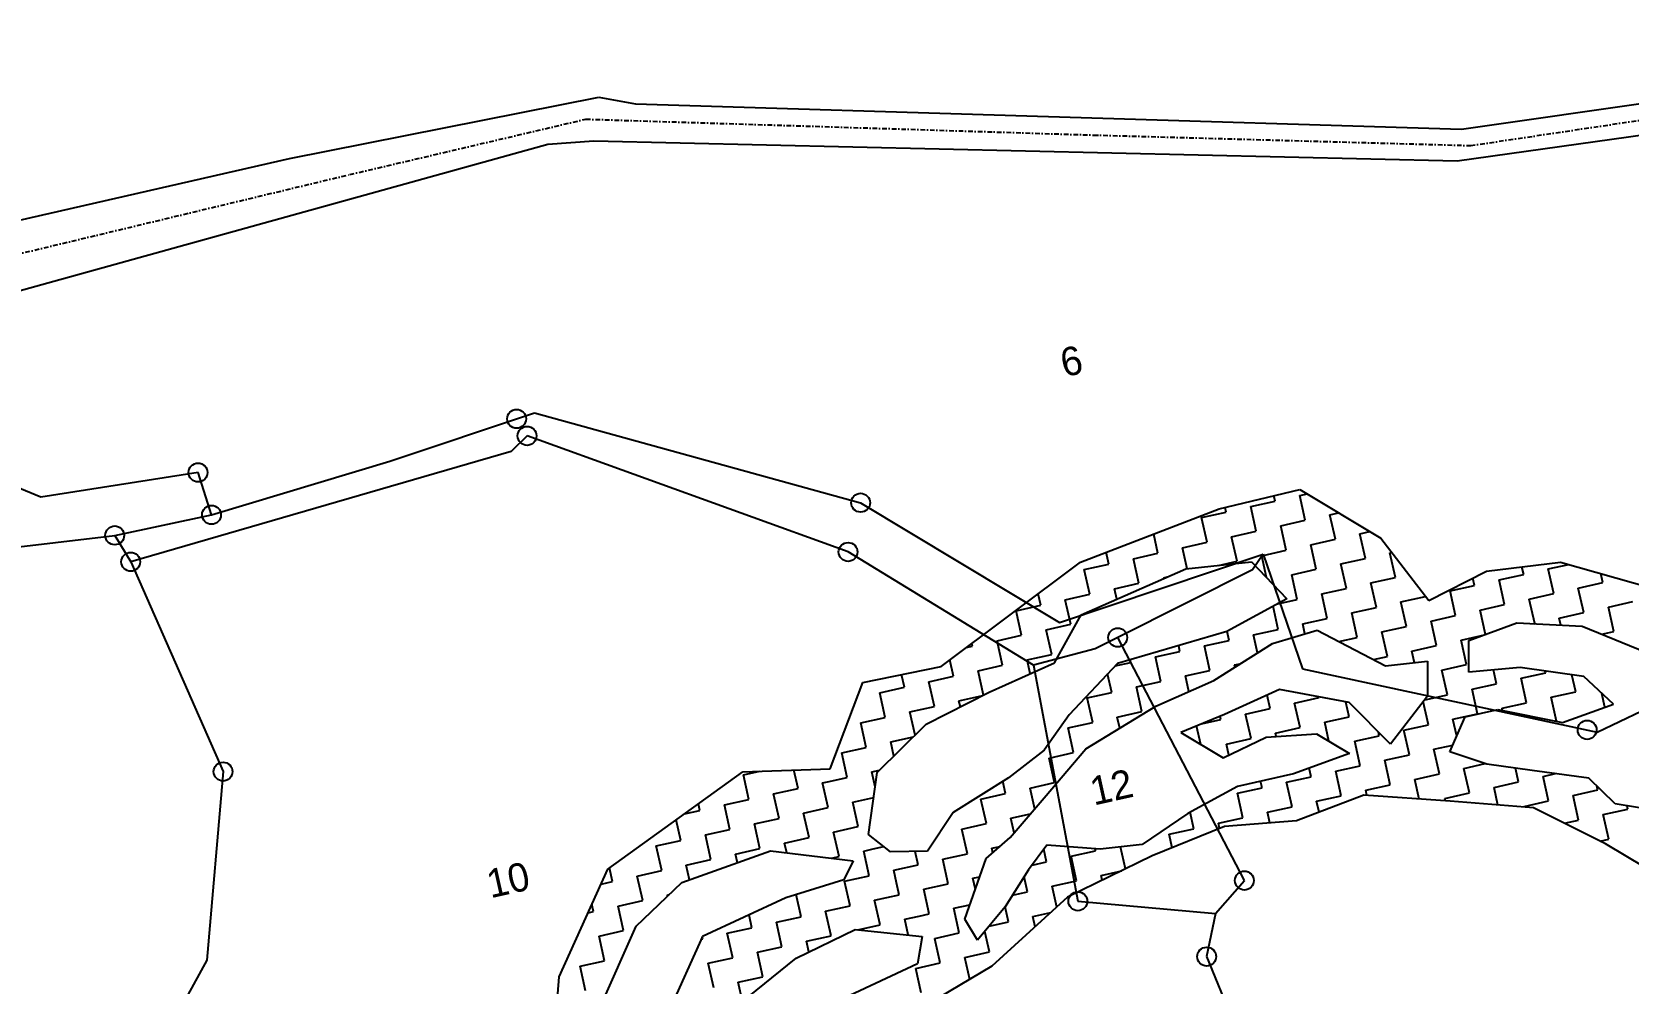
# Model space of a CAD drawing. Header units: metres. Extents: x 308144 to 311379, y 1932438 to 1934417.
# Drawn here: x 308645 to 309162, y 1933913 to 1934221 of the extents above; entities that cross this region are included whole.
import ezdxf

# ---------------------------------------------------------------- set-up
doc = ezdxf.new("R2010")
doc.units = ezdxf.units.M
doc.header["$LTSCALE"] = 0.3
doc.linetypes.add('DASHDOT', pattern=[1, 0.5, -0.25, 0, -0.25])
doc.layers.get('0').update_dxf_attribs({"linetype": 'CONTINUOUS'})
for name, color, linetype in [('POLY_HATCH', 12, 'CONTINUOUS'), ('POLY_PARCEL', 6, 'CONTINUOUS'), ('POLY_WATER', 4, 'CONTINUOUS'), ('TEXT_PARCEL', 7, 'CONTINUOUS'), ('V_BOUND_STREAM_LINE', 7, 'DASHDOT')]:
    doc.layers.add(name, color=color, linetype=linetype)
doc.styles.get("Standard").update_dxf_attribs({"font": ''})
doc.styles.get('Standard').set_extended_font_data('Kruti Dev 050')

msp = doc.modelspace()

# ---------------------------------------------------------------- linework, layer by layer
for centre in [(308801.65, 1934095.44), (308805.04, 1934089.91), (308698.39, 1934078.03), (308913.16, 1934068.26), (308702.78, 1934064.32), (308671.39, 1934057.66), (308909.08, 1934052.3), (308676.58, 1934049.1), (308996.49, 1934024.59), (309148.63, 1933994.63), (308706.5, 1933981.11), (309037.53, 1933945.81), (308983.56, 1933939.09), (309025.31, 1933921.16)]:
    msp.add_circle(centre, 3.06)
at = {"layer": 'POLY_HATCH'}
for p, q in [((309029.35, 1934066.27), (309055.47, 1934072.59)), ((309055.47, 1934072.59), (309081.73, 1934056.75)), ((308984.41, 1934048.97), (309029.35, 1934066.27)), ((309081.73, 1934056.75), (309097.35, 1934036.6)), ((308939.3, 1934015.23), (308984.41, 1934048.97)), ((309018.6, 1934046.78), (309039.88, 1934049.12)), ((309039.88, 1934049.12), (309051.29, 1934037.14)), ((309116, 1934046.08), (309139.99, 1934049.04)), ((309139.99, 1934049.04), (309169.4, 1934040.66)), ((308984.6, 1934031.9), (309018.6, 1934046.78)), ((309097.35, 1934036.6), (309116, 1934046.08)), ((309051.29, 1934037.14), (309031.86, 1934026.49)), ((308975.95, 1934016.4), (308984.6, 1934031.9)), ((309110.27, 1934023.58), (309125.88, 1934029.29)), ((309125.88, 1934029.29), (309147.01, 1934028.25)), ((309147.01, 1934028.25), (309172.95, 1934017.61)), ((309031.86, 1934026.49), (308996.37, 1934016.13)), ((309027.62, 1934010.66), (309046.6, 1934022.65)), ((309046.6, 1934022.65), (309061.12, 1934026.93)), ((309061.12, 1934026.93), (309083.3, 1934015.39)), ((309110.33, 1934013.37), (309110.27, 1934023.58)), ((308913.89, 1934010.02), (308939.3, 1934015.23)), ((308954.83, 1934006.83), (308975.95, 1934016.4)), ((308996.37, 1934016.13), (308980.7, 1933999.54)), ((309083.3, 1934015.39), (309096.89, 1934016.89)), ((309096.89, 1934016.89), (309096.86, 1934005.54)), ((309126.89, 1934014.86), (309110.33, 1934013.37)), ((309147.55, 1934011.93), (309126.89, 1934014.86)), ((308903.23, 1933982.06), (308913.89, 1934010.02)), ((309008.85, 1934002.34), (309027.62, 1934010.66)), ((309048.91, 1934007.7), (309031.13, 1933999.59)), ((309071.52, 1934003.48), (309048.91, 1934007.7)), ((309157.12, 1934002.96), (309147.55, 1934011.93)), ((308934.38, 1933996.44), (308954.83, 1934006.83)), ((308986.15, 1933988.5), (309008.85, 1934002.34)), ((309084.87, 1933989.96), (309071.52, 1934003.48)), ((309096.86, 1934005.54), (309084.87, 1933989.96)), ((309140.65, 1933997.05), (309157.12, 1934002.96)), ((308980.7, 1933999.54), (308972.61, 1933988.04)), ((309031.13, 1933999.59), (309016.94, 1933993.84)), ((309104.11, 1933987.54), (309109.13, 1933998.88)), ((309109.13, 1933998.88), (309119.71, 1934001.25)), ((309119.71, 1934001.25), (309140.65, 1933997.05)), ((308918.5, 1933980.78), (308934.38, 1933996.44)), ((309016.94, 1933993.84), (309030.65, 1933985.57)), ((309030.65, 1933985.57), (309044.62, 1933992.3)), ((309044.62, 1933992.3), (309060.89, 1933993.36)), ((309060.89, 1933993.36), (309071.6, 1933987)), ((308972.61, 1933988.04), (308961.03, 1933979.15)), ((308972.69, 1933972.59), (308986.15, 1933988.5)), ((309071.6, 1933987), (309053.48, 1933980.36)), ((309116.11, 1933983.56), (309104.11, 1933987.54)), ((308831.27, 1933949.54), (308874.95, 1933981.04)), ((308874.95, 1933981.04), (308903.23, 1933982.06)), ((309130.79, 1933981.52), (309116.11, 1933983.56)), ((309149.15, 1933978.96), (309130.79, 1933981.52)), ((308915.7, 1933960.77), (308918.5, 1933980.78)), ((308961.03, 1933979.15), (308943.19, 1933967.89)), ((309035.31, 1933976.29), (309019.21, 1933967.54)), ((309053.48, 1933980.36), (309035.31, 1933976.29)), ((309157.68, 1933970.65), (309149.15, 1933978.96)), ((308961.62, 1933959.8), (308972.69, 1933972.59)), ((309076.2, 1933973.47), (309054.38, 1933965.21)), ((309104.18, 1933971.53), (309076.2, 1933973.47)), ((309131.24, 1933969.38), (309104.18, 1933971.53)), ((309171.51, 1933968.41), (309157.68, 1933970.65)), ((308943.19, 1933967.89), (308934.84, 1933955.37)), ((309019.21, 1933967.54), (309004.43, 1933957.53)), ((309154.62, 1933957.72), (309131.24, 1933969.38)), ((308922.79, 1933955.09), (308915.7, 1933960.77)), ((309031.11, 1933963.38), (309007.65, 1933953.78)), ((309054.38, 1933965.21), (309031.11, 1933963.38)), ((308855.2, 1933945.18), (308883.91, 1933955.41)), ((308883.91, 1933955.41), (308910.74, 1933952.17)), ((308934.84, 1933955.37), (308922.79, 1933955.09)), ((308953.88, 1933952.92), (308961.62, 1933959.8)), ((308973.53, 1933957.31), (308967.59, 1933949.28)), ((308990.84, 1933956.03), (308973.53, 1933957.31)), ((309004.43, 1933957.53), (308990.84, 1933956.03)), ((309179.75, 1933942.59), (309154.62, 1933957.72)), ((308910.74, 1933952.17), (308907.76, 1933946.07)), ((308946.92, 1933933.31), (308953.88, 1933952.92)), ((309007.65, 1933953.78), (308980.2, 1933940.4)), ((308815.4, 1933914.62), (308831.27, 1933949.54)), ((308840.43, 1933931), (308855.2, 1933945.18)), ((308907.76, 1933946.07), (308888.94, 1933940.23)), ((308967.59, 1933949.28), (308959.96, 1933937.26)), ((308888.94, 1933940.23), (308861.85, 1933927.64)), ((308980.2, 1933940.4), (308955.73, 1933918.03)), ((308959.96, 1933937.26), (308951.02, 1933926.5)), ((308828.84, 1933905.04), (308840.43, 1933931)), ((308892.21, 1933920.68), (308911.39, 1933929.93)), ((308911.39, 1933929.93), (308933.13, 1933927.71)), ((308951.02, 1933926.5), (308946.92, 1933933.31)), ((308861.85, 1933927.64), (308850.94, 1933903.46)), ((308933.13, 1933927.71), (308931.57, 1933918.87)), ((308874.24, 1933906.04), (308892.21, 1933920.68)), ((308811.73, 1933864.09), (308815.4, 1933914.62)), ((308931.57, 1933918.87), (308902.73, 1933905.34)), ((308955.73, 1933918.03), (308927.98, 1933901.69))]:
    msp.add_line(p, q, dxfattribs=at)
at = {"layer": 'POLY_HATCH', "linetype": 'Continuous'}
for p, q in [((309047.54, 1934068.77), (309047.13, 1934070.57)), ((309055.5, 1934070.55), (309057.95, 1934071.1)), ((309057.28, 1934062.59), (309055.5, 1934070.55)), ((309023.66, 1934063.42), (309031.62, 1934065.2)), ((309031.62, 1934065.2), (309031.28, 1934066.73)), ((309039.58, 1934066.99), (309047.54, 1934068.77)), ((309041.36, 1934059.03), (309039.58, 1934066.99)), ((309065.24, 1934064.37), (309068.06, 1934065)), ((309067.02, 1934056.41), (309065.24, 1934064.37)), ((309025.44, 1934055.47), (309023.66, 1934063.42)), ((309033.4, 1934057.25), (309041.36, 1934059.03)), ((309049.32, 1934060.81), (309057.28, 1934062.59)), ((309051.1, 1934052.85), (309049.32, 1934060.81)), ((309074.98, 1934058.19), (309078.16, 1934058.91)), ((309009.53, 1934051.9), (309008.14, 1934058.1)), ((309017.49, 1934053.68), (309025.44, 1934055.47)), ((309019.02, 1934046.82), (309017.49, 1934053.68)), ((309035.18, 1934049.29), (309033.4, 1934057.25)), ((309059.06, 1934054.63), (309067.02, 1934056.41)), ((309060.84, 1934046.67), (309059.06, 1934054.63)), ((309076.76, 1934050.23), (309074.98, 1934058.19)), ((308985.65, 1934046.56), (308993.61, 1934048.34)), ((308993.61, 1934048.34), (308992.75, 1934052.18)), ((309001.57, 1934050.12), (309009.53, 1934051.9)), ((309003.35, 1934042.16), (309001.57, 1934050.12)), ((309029.15, 1934047.94), (309035.18, 1934049.29)), ((309043.14, 1934051.07), (309051.1, 1934052.85)), ((309044.71, 1934044.04), (309043.14, 1934051.07)), ((309068.8, 1934048.45), (309076.76, 1934050.23)), ((309070.58, 1934040.5), (309068.8, 1934048.45)), ((309084.71, 1934052.02), (309085.3, 1934052.15)), ((309086.5, 1934044.06), (309084.71, 1934052.02)), ((309136.03, 1934046.78), (309142.67, 1934048.27)), ((308987.43, 1934038.6), (308985.65, 1934046.56)), ((309011.31, 1934043.95), (309012.98, 1934044.32)), ((309011.38, 1934043.62), (309011.31, 1934043.95)), ((309052.88, 1934044.89), (309060.84, 1934046.67)), ((309054.66, 1934036.93), (309052.88, 1934044.89)), ((309078.54, 1934042.28), (309086.5, 1934044.06)), ((309112.15, 1934041.44), (309111.61, 1934043.85)), ((309120.11, 1934043.22), (309128.07, 1934045)), ((309121.89, 1934035.26), (309120.11, 1934043.22)), ((309128.07, 1934045), (309127.51, 1934047.5)), ((309137.81, 1934038.83), (309136.03, 1934046.78)), ((309153.72, 1934042.39), (309153.07, 1934045.31)), ((308971.52, 1934035.04), (308970.7, 1934038.71)), ((308979.48, 1934036.82), (308987.43, 1934038.6)), ((308995.39, 1934040.38), (309003.35, 1934042.16)), ((308996.16, 1934036.96), (308995.39, 1934040.38)), ((309062.62, 1934038.71), (309070.58, 1934040.5)), ((309064.4, 1934030.76), (309062.62, 1934038.71)), ((309080.32, 1934034.32), (309078.54, 1934042.28)), ((309096.24, 1934037.88), (309096.19, 1934038.1)), ((309104.19, 1934039.66), (309112.15, 1934041.44)), ((309105.97, 1934031.7), (309104.19, 1934039.66)), ((309129.85, 1934037.05), (309137.81, 1934038.83)), ((309145.77, 1934040.61), (309153.72, 1934042.39)), ((309147.55, 1934032.65), (309145.77, 1934040.61)), ((308963.56, 1934033.26), (308971.52, 1934035.04)), ((308965.34, 1934025.3), (308963.56, 1934033.26)), ((308981.26, 1934028.86), (308979.48, 1934036.82)), ((309048.49, 1934027.19), (309046.81, 1934034.68)), ((309048.33, 1934035.52), (309054.66, 1934036.93)), ((309072.36, 1934032.54), (309080.32, 1934034.32)), ((309088.28, 1934036.1), (309096.24, 1934037.88)), ((309090.06, 1934028.14), (309088.28, 1934036.1)), ((309113.93, 1934033.48), (309121.89, 1934035.26)), ((309115.7, 1934025.57), (309113.93, 1934033.48)), ((309131.63, 1934029.09), (309129.85, 1934037.05)), ((309155.51, 1934034.43), (309163.46, 1934036.21)), ((309157.29, 1934026.47), (309155.51, 1934034.43)), ((308973.3, 1934027.08), (308981.26, 1934028.86)), ((309056.44, 1934028.98), (309064.4, 1934030.76)), ((309057.16, 1934025.76), (309056.44, 1934028.98)), ((309074.14, 1934024.58), (309072.36, 1934032.54)), ((309082.1, 1934026.36), (309090.06, 1934028.14)), ((309098.02, 1934029.92), (309105.97, 1934031.7)), ((309099.8, 1934021.96), (309098.02, 1934029.92)), ((309131.34, 1934029.02), (309131.63, 1934029.09)), ((309139.59, 1934030.87), (309147.55, 1934032.65)), ((309140.1, 1934028.59), (309139.59, 1934030.87)), ((308949.42, 1934021.74), (308949.22, 1934022.65)), ((308957.38, 1934023.52), (308965.34, 1934025.3)), ((308959.16, 1934015.56), (308957.38, 1934023.52)), ((308975.08, 1934019.12), (308973.3, 1934027.08)), ((309024.61, 1934021.85), (309032.57, 1934023.63)), ((309032.57, 1934023.63), (309031.92, 1934026.53)), ((309040.53, 1934025.41), (309048.49, 1934027.19)), ((309041.82, 1934019.63), (309040.53, 1934025.41)), ((309068.19, 1934023.25), (309074.14, 1934024.58)), ((309083.88, 1934018.4), (309082.1, 1934026.36)), ((309107.76, 1934023.74), (309115.39, 1934025.45)), ((309109.54, 1934015.79), (309107.76, 1934023.74)), ((309153.44, 1934025.61), (309157.29, 1934026.47)), ((308943.25, 1934012), (308942.06, 1934017.29)), ((308947.4, 1934021.29), (308949.42, 1934021.74)), ((308967.12, 1934017.34), (308975.08, 1934019.12)), ((308968.12, 1934012.86), (308967.12, 1934017.34)), ((309000.74, 1934016.51), (309000.55, 1934017.35)), ((309008.69, 1934018.29), (309016.65, 1934020.07)), ((309010.47, 1934010.33), (309008.69, 1934018.29)), ((309016.65, 1934020.07), (309016.24, 1934021.93)), ((309026.39, 1934013.89), (309024.61, 1934021.85)), ((309079.43, 1934017.41), (309083.88, 1934018.4)), ((309091.84, 1934020.18), (309099.8, 1934021.96)), ((309092.68, 1934016.42), (309091.84, 1934020.18)), ((308927.33, 1934008.44), (308926.4, 1934012.58)), ((308951.2, 1934013.78), (308959.16, 1934015.56)), ((308952.97, 1934005.89), (308951.2, 1934013.78)), ((308994.56, 1934006.77), (308993.21, 1934012.78)), ((308995.66, 1934015.37), (309000.74, 1934016.51)), ((309018.43, 1934012.11), (309026.39, 1934013.89)), ((309019.56, 1934007.09), (309018.43, 1934012.11)), ((309034.35, 1934015.67), (309036.22, 1934016.09)), ((309034.5, 1934015.01), (309034.35, 1934015.67)), ((309101.58, 1934014.01), (309109.54, 1934015.79)), ((309103.36, 1934006.05), (309101.58, 1934014.01)), ((309119.28, 1934009.61), (309118.27, 1934014.08)), ((309127.23, 1934011.39), (309135.19, 1934013.17)), ((309135.19, 1934013.17), (309135.07, 1934013.7)), ((309144.93, 1934006.99), (309143.71, 1934012.47)), ((308919.37, 1934006.66), (308927.33, 1934008.44)), ((308935.29, 1934010.22), (308943.25, 1934012)), ((308937.07, 1934002.26), (308935.29, 1934010.22)), ((309002.52, 1934008.55), (309010.47, 1934010.33)), ((309004.3, 1934000.59), (309002.52, 1934008.55)), ((309111.32, 1934007.83), (309119.28, 1934009.61)), ((309113.1, 1933999.87), (309111.32, 1934007.83)), ((309129.01, 1934003.43), (309127.23, 1934011.39)), ((309136.97, 1934005.21), (309144.93, 1934006.99)), ((308921.15, 1933998.7), (308919.37, 1934006.66)), ((308929.11, 1934000.48), (308937.07, 1934002.26)), ((308945.03, 1934004.04), (308952.73, 1934005.77)), ((308945.47, 1934002.08), (308945.03, 1934004.04)), ((308986.6, 1934004.99), (308994.56, 1934006.77)), ((308988.38, 1933997.03), (308986.6, 1934004.99)), ((309045.87, 1934001.54), (309044.9, 1934005.87)), ((309053.83, 1934003.32), (309061.79, 1934005.1)), ((309055.61, 1933995.36), (309053.83, 1934003.32)), ((309061.79, 1934005.1), (309061.74, 1934005.3)), ((309071.53, 1933998.92), (309070.46, 1934003.67)), ((309097.18, 1933996.31), (309095.51, 1934003.79)), ((309095.98, 1934004.39), (309103.36, 1934006.05)), ((309121.06, 1934001.65), (309129.01, 1934003.43)), ((309138.71, 1933997.44), (309136.97, 1934005.21)), ((309154.41, 1934001.99), (309153.41, 1934006.43)), ((308913.19, 1933996.92), (308921.15, 1933998.7)), ((308914.97, 1933988.96), (308913.19, 1933996.92)), ((308930.8, 1933992.92), (308929.11, 1934000.48)), ((308980.42, 1933995.25), (308988.38, 1933997.03)), ((308996.34, 1933998.81), (309004.3, 1934000.59)), ((308997.15, 1933995.2), (308996.34, 1933998.81)), ((309023.68, 1933996.57), (309029.95, 1933997.98)), ((309029.95, 1933997.98), (309029.72, 1933999.02)), ((309037.91, 1933999.76), (309045.87, 1934001.54)), ((309039.69, 1933991.8), (309037.91, 1933999.76)), ((309063.57, 1933997.14), (309071.53, 1933998.92)), ((309064.95, 1933990.95), (309063.57, 1933997.14)), ((309105.14, 1933998.09), (309113.1, 1933999.87)), ((309106.36, 1933992.63), (309105.14, 1933998.09)), ((309121.21, 1934000.95), (309121.06, 1934001.65)), ((308922.93, 1933990.74), (308930.26, 1933992.38)), ((308982.2, 1933987.29), (308980.42, 1933995.25)), ((309023.39, 1933989.94), (309022.06, 1933995.91)), ((309031.73, 1933990.02), (309039.69, 1933991.8)), ((309047.65, 1933993.58), (309055.61, 1933995.36)), ((309047.89, 1933992.51), (309047.65, 1933993.58)), ((309073.31, 1933990.96), (309081.26, 1933992.75)), ((309081.26, 1933992.75), (309081.01, 1933993.86)), ((309089.22, 1933994.53), (309097.18, 1933996.31)), ((309091, 1933986.57), (309089.22, 1933994.53)), ((308907.02, 1933987.18), (308914.97, 1933988.96)), ((308908.8, 1933979.22), (308907.02, 1933987.18)), ((308923.96, 1933986.16), (308922.93, 1933990.74)), ((308974.24, 1933985.51), (308982.2, 1933987.29)), ((309032.53, 1933986.47), (309031.73, 1933990.02)), ((309075.09, 1933983.01), (309073.31, 1933990.96)), ((309083.05, 1933984.79), (309091, 1933986.57)), ((309098.96, 1933988.35), (309105.07, 1933989.72)), ((309100.74, 1933980.39), (309098.96, 1933988.35)), ((308875.18, 1933980.05), (308880.47, 1933981.24)), ((308892.88, 1933975.66), (308891.54, 1933981.64)), ((308916.76, 1933981), (308919.3, 1933981.57)), ((308917.85, 1933976.13), (308916.76, 1933981)), ((308976.03, 1933977.55), (308974.24, 1933985.51)), ((309059.17, 1933979.44), (309058.55, 1933982.22)), ((309067.13, 1933981.23), (309075.09, 1933983.01)), ((309068.91, 1933973.27), (309067.13, 1933981.23)), ((309084.83, 1933976.83), (309083.05, 1933984.79)), ((309108.7, 1933982.17), (309115.63, 1933983.72)), ((309110.48, 1933974.21), (309108.7, 1933982.17)), ((309126.4, 1933977.78), (309125.39, 1933982.27)), ((308876.96, 1933972.1), (308875.18, 1933980.05)), ((308900.84, 1933977.44), (308902.37, 1933977.78)), ((308902.62, 1933969.48), (308900.84, 1933977.44)), ((308902.37, 1933977.78), (308908.8, 1933979.22)), ((308960.11, 1933973.99), (308959.21, 1933978.01)), ((308968.07, 1933975.77), (308976.03, 1933977.55)), ((309035.3, 1933974.1), (309043.25, 1933975.88)), ((309043.25, 1933975.88), (309042.79, 1933977.97)), ((309051.21, 1933977.66), (309059.17, 1933979.44)), ((309052.99, 1933969.7), (309051.21, 1933977.66)), ((309076.87, 1933975.05), (309084.83, 1933976.83)), ((309092.79, 1933978.61), (309100.74, 1933980.39)), ((309094.22, 1933972.22), (309092.79, 1933978.61)), ((309118.44, 1933975.99), (309126.4, 1933977.78)), ((309119.72, 1933970.29), (309118.44, 1933975.99)), ((309134.36, 1933979.56), (309138.39, 1933980.46)), ((309136.14, 1933971.6), (309134.36, 1933979.56)), ((309152.06, 1933975.16), (309151.78, 1933976.4)), ((308861.05, 1933968.53), (308860.57, 1933970.67)), ((308869.01, 1933970.32), (308876.96, 1933972.1)), ((308884.92, 1933973.88), (308892.88, 1933975.66)), ((308886.7, 1933965.92), (308884.92, 1933973.88)), ((308910.58, 1933971.26), (308917.38, 1933972.78)), ((308912.36, 1933963.3), (308910.58, 1933971.26)), ((308952.15, 1933972.21), (308960.11, 1933973.99)), ((308953.93, 1933964.25), (308952.15, 1933972.21)), ((308969.58, 1933969), (308968.07, 1933975.77)), ((309037.08, 1933966.14), (309035.3, 1933974.1)), ((309060.95, 1933971.49), (309068.91, 1933973.27)), ((309061.73, 1933967.99), (309060.95, 1933971.49)), ((309077.24, 1933973.4), (309076.87, 1933975.05)), ((309102.52, 1933972.43), (309110.48, 1933974.21)), ((309102.7, 1933971.63), (309102.52, 1933972.43)), ((309128.18, 1933969.82), (309136.14, 1933971.6)), ((309144.1, 1933973.38), (309152.06, 1933975.16)), ((309145.88, 1933965.42), (309144.1, 1933973.38)), ((308854.87, 1933958.79), (308853.37, 1933965.48)), ((308856.06, 1933967.42), (308861.05, 1933968.53)), ((308870.79, 1933962.36), (308869.01, 1933970.32)), ((308878.74, 1933964.14), (308886.7, 1933965.92)), ((308894.66, 1933967.7), (308902.62, 1933969.48)), ((308896.44, 1933959.74), (308894.66, 1933967.7)), ((308961.89, 1933966.03), (308968.24, 1933967.45)), ((308962.94, 1933961.33), (308961.89, 1933966.03)), ((309021.16, 1933962.58), (309019.96, 1933967.94)), ((309029.12, 1933964.36), (309037.08, 1933966.14)), ((309045.04, 1933967.92), (309052.99, 1933969.7)), ((309045.79, 1933964.53), (309045.04, 1933967.92)), ((309128.23, 1933969.62), (309128.18, 1933969.82)), ((309153.84, 1933967.2), (309161.79, 1933968.98)), ((309155.62, 1933959.24), (309153.84, 1933967.2)), ((309161.79, 1933968.98), (309161.56, 1933970.02)), ((308862.83, 1933960.58), (308870.79, 1933962.36)), ((308864.61, 1933952.62), (308862.83, 1933960.58)), ((308880.53, 1933956.18), (308878.74, 1933964.14)), ((308904.4, 1933961.52), (308912.3, 1933963.29)), ((308906.18, 1933953.56), (308904.4, 1933961.52)), ((308912.3, 1933963.29), (308912.36, 1933963.3)), ((308945.97, 1933962.47), (308953.93, 1933964.25)), ((308947.75, 1933954.51), (308945.97, 1933962.47)), ((309013.2, 1933960.8), (309021.16, 1933962.58)), ((309014.17, 1933956.45), (309013.2, 1933960.8)), ((309029.49, 1933962.71), (309029.12, 1933964.36)), ((309141.25, 1933964.38), (309145.88, 1933965.42)), ((308846.91, 1933957.01), (308854.87, 1933958.79)), ((308848.69, 1933949.06), (308846.91, 1933957.01)), ((308872.57, 1933954.4), (308880.53, 1933956.18)), ((308888.48, 1933957.96), (308896.44, 1933959.74)), ((308889.2, 1933954.77), (308888.48, 1933957.96)), ((308914.14, 1933955.35), (308917.27, 1933956.05)), ((308915.92, 1933947.39), (308914.14, 1933955.35)), ((308917.27, 1933956.05), (308920.66, 1933956.8)), ((308931.84, 1933950.95), (308930.87, 1933955.28)), ((308955.71, 1933956.29), (308958.33, 1933956.88)), ((308956.04, 1933954.84), (308955.71, 1933956.29)), ((308973.41, 1933951.9), (308972.51, 1933955.93)), ((308981.37, 1933953.68), (308989.33, 1933955.46)), ((308989.33, 1933955.46), (308989.17, 1933956.15)), ((308999, 1933949.57), (308997.39, 1933956.75)), ((309152.82, 1933958.62), (309155.62, 1933959.24)), ((308856.65, 1933950.84), (308864.61, 1933952.62)), ((308857.72, 1933946.08), (308856.65, 1933950.84)), ((308873.2, 1933951.59), (308872.57, 1933954.4)), ((308903.74, 1933953.02), (308906.18, 1933953.56)), ((308923.88, 1933949.17), (308931.84, 1933950.95)), ((308939.8, 1933952.73), (308947.75, 1933954.51)), ((308941.58, 1933944.77), (308939.8, 1933952.73)), ((308968.75, 1933950.85), (308973.41, 1933951.9)), ((308983.15, 1933945.72), (308981.37, 1933953.68)), ((308829.05, 1933944.66), (308832.78, 1933945.49)), ((308832.78, 1933945.49), (308831.79, 1933949.92)), ((308840.73, 1933947.27), (308848.69, 1933949.06)), ((308842.52, 1933939.32), (308840.73, 1933947.27)), ((308907.96, 1933945.61), (308915.92, 1933947.39)), ((308909.74, 1933937.65), (308907.96, 1933945.61)), ((308924.8, 1933945.06), (308923.88, 1933949.17)), ((308925.66, 1933941.21), (308924.8, 1933945.06)), ((308933.62, 1933942.99), (308941.58, 1933944.77)), ((308949.54, 1933946.55), (308951.8, 1933947.06)), ((308950.34, 1933942.96), (308949.54, 1933946.55)), ((308967.23, 1933942.16), (308966.15, 1933947.01)), ((308975.19, 1933943.94), (308983.15, 1933945.72)), ((308991.11, 1933947.5), (308997.85, 1933949.01)), ((308991.47, 1933945.89), (308991.11, 1933947.5)), ((308850.47, 1933941.1), (308851.09, 1933941.24)), ((308850.56, 1933940.72), (308850.47, 1933941.1)), ((308893.83, 1933934.09), (308892.22, 1933941.25)), ((308917.7, 1933939.43), (308925.66, 1933941.21)), ((308935.4, 1933935.03), (308933.62, 1933942.99)), ((308962.37, 1933941.07), (308967.23, 1933942.16)), ((308976.7, 1933937.2), (308975.19, 1933943.94)), ((308824.82, 1933935.36), (308826.6, 1933935.75)), ((308826.6, 1933935.75), (308826.07, 1933938.11)), ((308834.56, 1933937.54), (308842.52, 1933939.32)), ((308836.34, 1933929.58), (308834.56, 1933937.54)), ((308877.91, 1933930.52), (308876.98, 1933934.67)), ((308901.79, 1933935.87), (308909.74, 1933937.65)), ((308903.57, 1933927.91), (308901.79, 1933935.87)), ((308919.48, 1933931.47), (308917.7, 1933939.43)), ((308932.17, 1933934.31), (308935.4, 1933935.03)), ((308943.36, 1933936.81), (308948.57, 1933937.98)), ((308945.14, 1933928.85), (308943.36, 1933936.81)), ((308961.06, 1933932.42), (308959.97, 1933937.28)), ((308969.01, 1933934.2), (308974.84, 1933935.5)), ((308828.38, 1933927.8), (308836.34, 1933929.58)), ((308869.95, 1933928.74), (308877.91, 1933930.52)), ((308885.87, 1933932.3), (308893.83, 1933934.09)), ((308887.65, 1933924.35), (308885.87, 1933932.3)), ((308912.21, 1933929.84), (308919.48, 1933931.47)), ((308927.44, 1933933.25), (308932.17, 1933934.31)), ((308928.58, 1933928.18), (308927.44, 1933933.25)), ((308954.88, 1933922.68), (308953.39, 1933929.35)), ((308954.77, 1933931.01), (308961.06, 1933932.42)), ((308969.76, 1933930.86), (308969.01, 1933934.2)), ((308830.16, 1933919.84), (308828.38, 1933927.8)), ((308861.49, 1933926.85), (308861.99, 1933926.96)), ((308861.99, 1933926.96), (308861.84, 1933927.63)), ((308871.73, 1933920.78), (308869.95, 1933928.74)), ((308879.69, 1933922.57), (308887.65, 1933924.35)), ((308895.61, 1933926.13), (308903.57, 1933927.91)), ((308896.38, 1933922.69), (308895.61, 1933926.13)), ((308937.18, 1933927.07), (308945.14, 1933928.85)), ((308937.21, 1933926.95), (308937.18, 1933927.07)), ((308938.96, 1933919.12), (308937.21, 1933926.95)), ((308822.2, 1933918.06), (308830.16, 1933919.84)), ((308863.77, 1933919), (308871.73, 1933920.78)), ((308865.56, 1933911.05), (308863.77, 1933919)), ((308881.47, 1933914.61), (308879.69, 1933922.57)), ((308931, 1933917.33), (308938.96, 1933919.12)), ((308946.92, 1933920.9), (308954.88, 1933922.68)), ((308948.51, 1933913.78), (308946.92, 1933920.9)), ((308823.98, 1933910.1), (308822.2, 1933918.06)), ((308873.51, 1933912.83), (308881.47, 1933914.61)), ((308932.78, 1933909.38), (308931, 1933917.33)), ((308874.91, 1933906.59), (308873.51, 1933912.83))]:
    msp.add_line(p, q, dxfattribs=at)
at = {"layer": 'POLY_PARCEL'}
for p, q in [((308647.45, 1934070.09), (308617.06, 1934082.51)), ((308698.39, 1934078.03), (308647.45, 1934070.09)), ((308702.78, 1934064.32), (308698.39, 1934078.03)), ((308671.39, 1934057.66), (308702.78, 1934064.32)), ((308624.7, 1934052.11), (308671.39, 1934057.66)), ((308671.39, 1934057.66), (308676.58, 1934049.1)), ((308676.58, 1934049.1), (308706.5, 1933981.11)), ((309043.6, 1934051.62), (309056.38, 1934014.46)), ((309037.53, 1933945.81), (308996.49, 1934024.59)), ((309151.93, 1933993.93), (309202.05, 1934017.86)), ((308969.17, 1934015.6), (308983.56, 1933939.09)), ((309056.38, 1934014.46), (309151.93, 1933993.93)), ((308706.5, 1933981.11), (308701.29, 1933920)), ((309028.18, 1933935.17), (309037.53, 1933945.81)), ((308983.56, 1933939.09), (309028.18, 1933935.17)), ((309028.18, 1933935.17), (309025.31, 1933921.16)), ((308701.29, 1933920), (308685.2, 1933890.97)), ((309025.31, 1933921.16), (309056.49, 1933844.92))]:
    msp.add_line(p, q, dxfattribs=at)
at = {"layer": 'POLY_WATER'}
for p, q in [((309107.86, 1934189.29), (309326.95, 1934220.82)), ((308728.02, 1934179.8), (308828.27, 1934199.73)), ((308828.27, 1934199.73), (308840.22, 1934197.54)), ((309253.73, 1934199.62), (309106.49, 1934178.93)), ((308840.22, 1934197.54), (309107.86, 1934189.29)), ((308811.74, 1934184.31), (308631.7, 1934134.42)), ((308826.72, 1934185.44), (308811.74, 1934184.31)), ((309106.49, 1934178.93), (308826.72, 1934185.44)), ((308566.98, 1934143.1), (308728.02, 1934179.8)), ((308760.6, 1934081.75), (308807.43, 1934097.37)), ((308807.43, 1934097.37), (308913.16, 1934068.26)), ((308805.04, 1934089.91), (308799.84, 1934084.8)), ((308909.08, 1934052.3), (308805.04, 1934089.91)), ((308799.84, 1934084.8), (308676.58, 1934049.1)), ((308702.78, 1934064.32), (308760.6, 1934081.75)), ((308913.16, 1934068.26), (308977.56, 1934029.42)), ((308969.17, 1934015.6), (308909.08, 1934052.3)), ((308977.56, 1934029.42), (309043.6, 1934051.62)), ((309043.6, 1934051.62), (309040.19, 1934046.54)), ((309040.19, 1934046.54), (308996.49, 1934024.59)), ((308996.49, 1934024.59), (308989.14, 1934020.91)), ((308989.14, 1934020.91), (308969.17, 1934015.6))]:
    msp.add_line(p, q, dxfattribs=at)
at = {"layer": 'V_BOUND_STREAM_LINE', "ltscale": 10}
for p, q in [((309110.89, 1934184), (309253.67, 1934205.38)), ((308747.56, 1934174.6), (308824.1, 1934192.56)), ((308824.1, 1934192.56), (308988.7, 1934187.4)), ((308988.7, 1934187.4), (309110.89, 1934184)), ((308633.41, 1934147.24), (308747.56, 1934174.6))]:
    msp.add_line(p, q, dxfattribs=at)

# ---------------------------------------------------------------- texts
at = {"layer": 'TEXT_PARCEL'}
for s, height, p in [('6', 9.25, (308979.11, 1934108.89)), ('12', 9.247, (308988.73, 1933970.1)), ('10', 9.247, (308793.19, 1933940.04))]:
    msp.add_text(s, height=height, rotation=12.6142, dxfattribs=at).set_placement(p)

doc.saveas('drawing.dxf')
